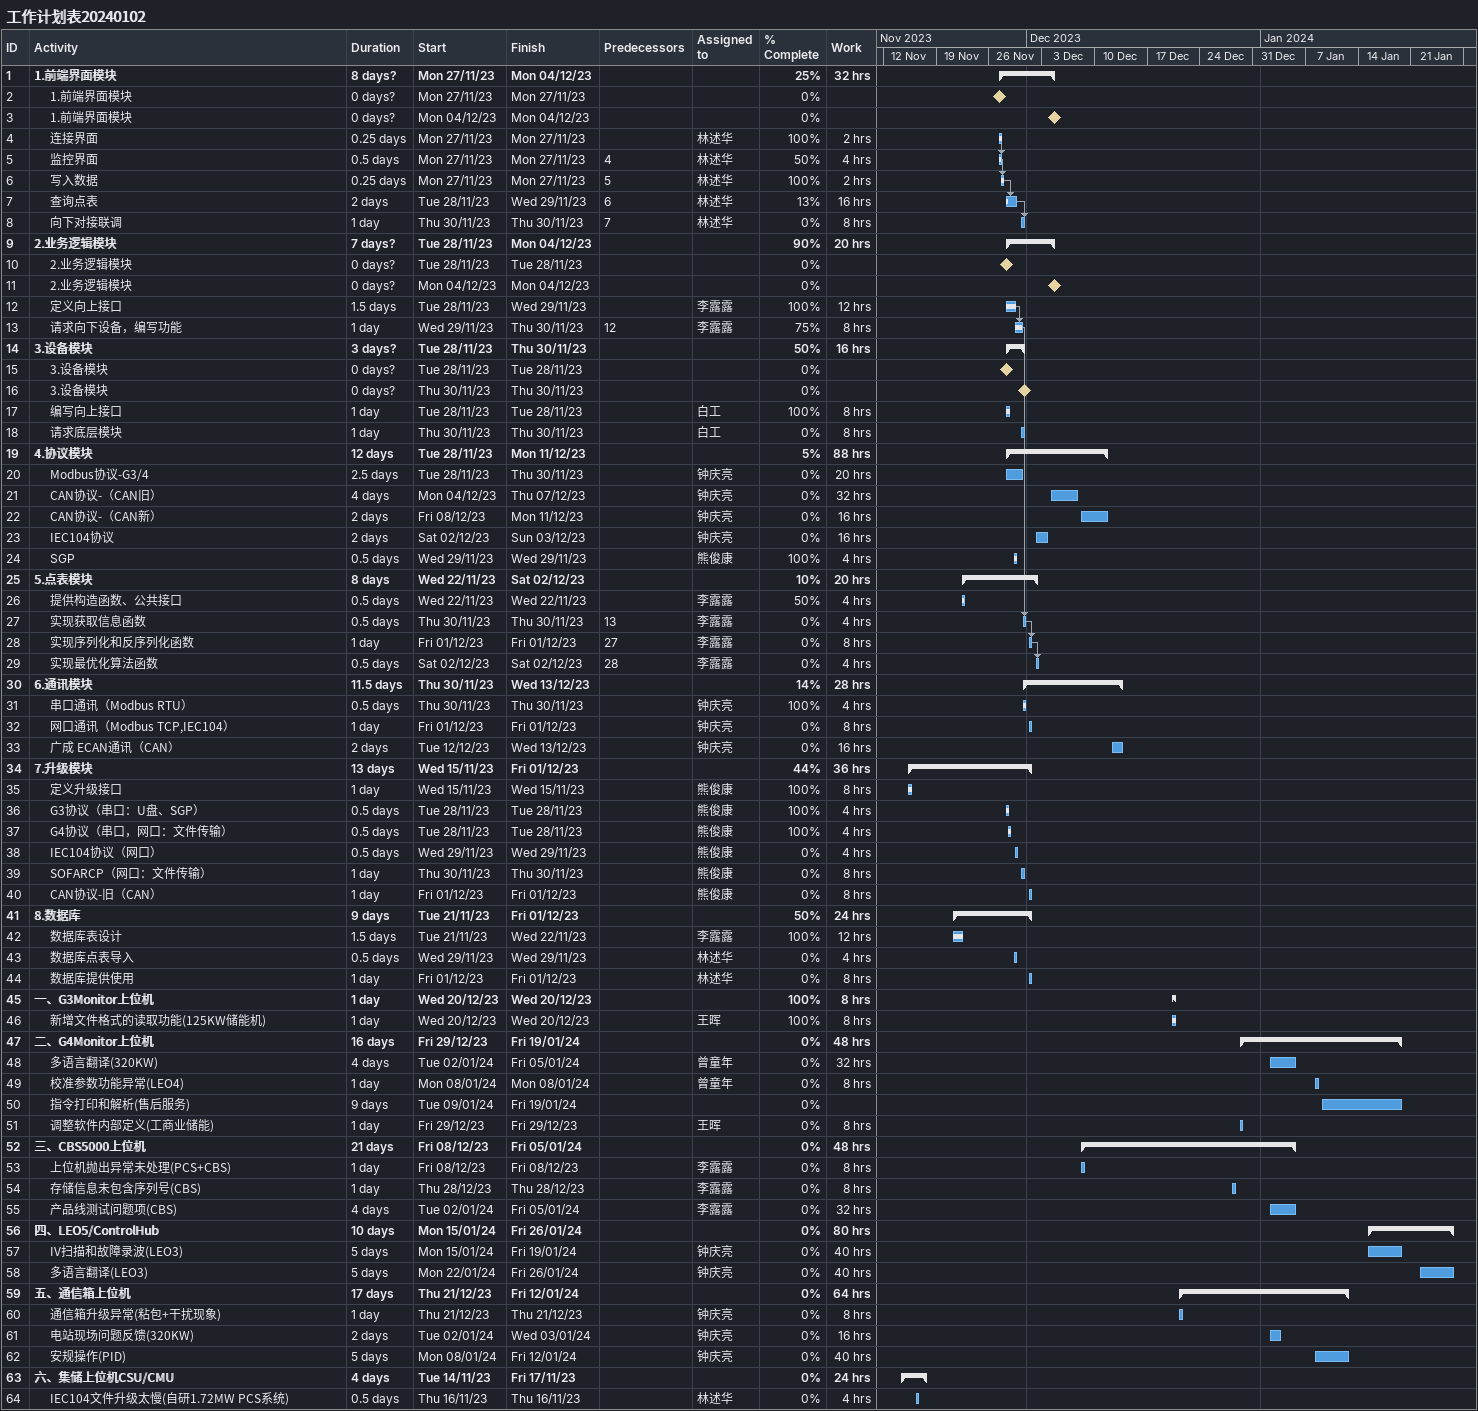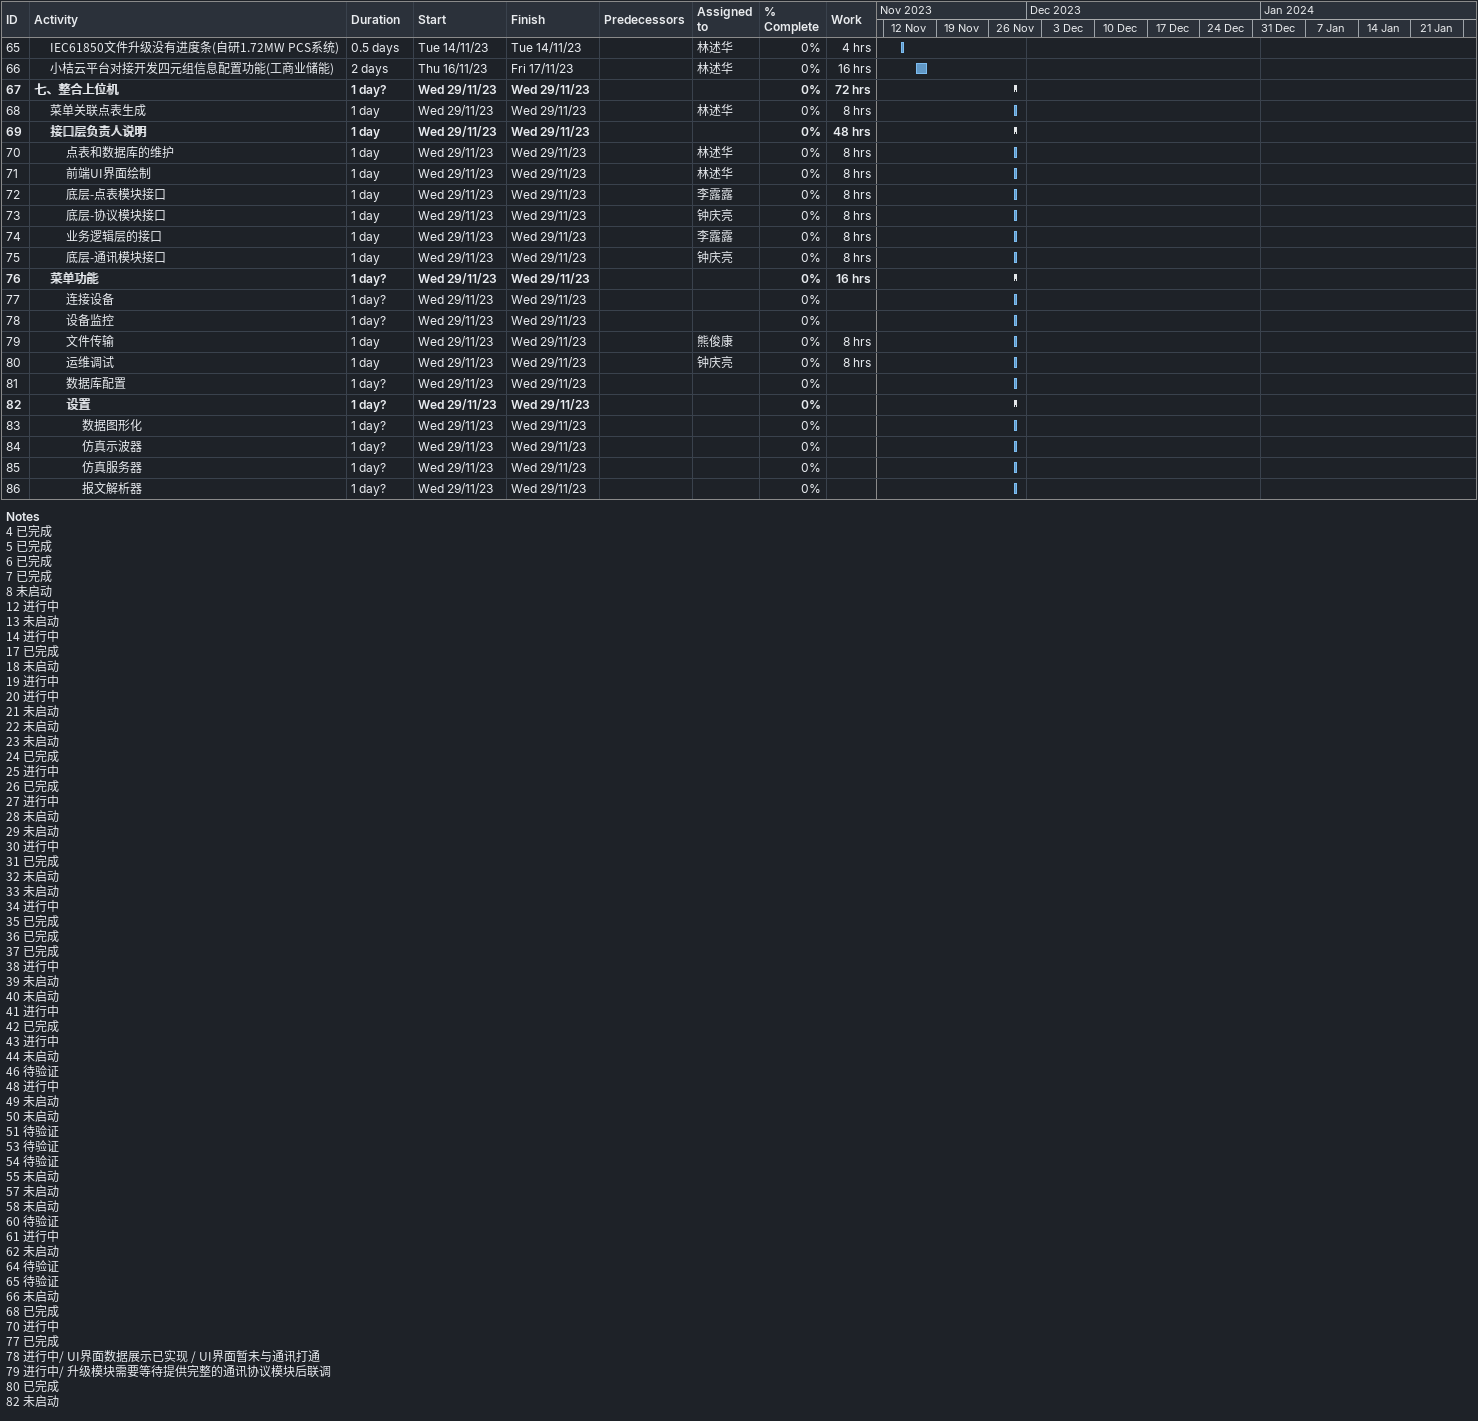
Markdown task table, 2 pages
工作计划表20240102

| ID | Level | Task | Duration | Start | Finish | Predecessors | Resources | % complete | Work (h) |
|---|---|---|---|---|---|---|---|---|---|
| 1 | 1 | **1.前端界面模块** | 8d? | 2023-11-27 | 2023-12-04 |  |  | 25 | 32 |
| 2 | 2 | 1.前端界面模块 | 0d? | 2023-11-27 | 2023-11-27 |  |  | 0 |  |
| 3 | 2 | 1.前端界面模块 | 0d? | 2023-12-04 | 2023-12-04 |  |  | 0 |  |
| 4 | 2 | 连接界面 | 0.25d | 2023-11-27 | 2023-11-27 |  | 林述华 | 100 | 2 |
| 5 | 2 | 监控界面 | 0.5d | 2023-11-27 | 2023-11-27 | 4 | 林述华 | 50 | 4 |
| 6 | 2 | 写入数据 | 0.25d | 2023-11-27 | 2023-11-27 | 5 | 林述华 | 100 | 2 |
| 7 | 2 | 查询点表 | 2d | 2023-11-28 | 2023-11-29 | 6 | 林述华 | 13 | 16 |
| 8 | 2 | 向下对接联调 | 1d | 2023-11-30 | 2023-11-30 | 7 | 林述华 | 0 | 8 |
| 9 | 1 | **2.业务逻辑模块** | 7d? | 2023-11-28 | 2023-12-04 |  |  | 90 | 20 |
| 10 | 2 | 2.业务逻辑模块 | 0d? | 2023-11-28 | 2023-11-28 |  |  | 0 |  |
| 11 | 2 | 2.业务逻辑模块 | 0d? | 2023-12-04 | 2023-12-04 |  |  | 0 |  |
| 12 | 2 | 定义向上接口 | 1.5d | 2023-11-28 | 2023-11-29 |  | 李露露 | 100 | 12 |
| 13 | 2 | 请求向下设备，编写功能 | 1d | 2023-11-29 | 2023-11-30 | 12 | 李露露 | 75 | 8 |
| 14 | 1 | **3.设备模块** | 3d? | 2023-11-28 | 2023-11-30 |  |  | 50 | 16 |
| 15 | 2 | 3.设备模块 | 0d? | 2023-11-28 | 2023-11-28 |  |  | 0 |  |
| 16 | 2 | 3.设备模块 | 0d? | 2023-11-30 | 2023-11-30 |  |  | 0 |  |
| 17 | 2 | 编写向上接口 | 1d | 2023-11-28 | 2023-11-28 |  | 白工 | 100 | 8 |
| 18 | 2 | 请求底层模块 | 1d | 2023-11-30 | 2023-11-30 |  | 白工 | 0 | 8 |
| 19 | 1 | **4.协议模块** | 12d | 2023-11-28 | 2023-12-11 |  |  | 5 | 88 |
| 20 | 2 | Modbus协议-G3/4 | 2.5d | 2023-11-28 | 2023-11-30 |  | 钟庆亮 | 0 | 20 |
| 21 | 2 | CAN协议-（CAN旧） | 4d | 2023-12-04 | 2023-12-07 |  | 钟庆亮 | 0 | 32 |
| 22 | 2 | CAN协议-（CAN新） | 2d | 2023-12-08 | 2023-12-11 |  | 钟庆亮 | 0 | 16 |
| 23 | 2 | IEC104协议 | 2d | 2023-12-02 | 2023-12-03 |  | 钟庆亮 | 0 | 16 |
| 24 | 2 | SGP | 0.5d | 2023-11-29 | 2023-11-29 |  | 熊俊康 | 100 | 4 |
| 25 | 1 | **5.点表模块** | 8d | 2023-11-22 | 2023-12-02 |  |  | 10 | 20 |
| 26 | 2 | 提供构造函数、公共接口 | 0.5d | 2023-11-22 | 2023-11-22 |  | 李露露 | 50 | 4 |
| 27 | 2 | 实现获取信息函数 | 0.5d | 2023-11-30 | 2023-11-30 | 13 | 李露露 | 0 | 4 |
| 28 | 2 | 实现序列化和反序列化函数 | 1d | 2023-12-01 | 2023-12-01 | 27 | 李露露 | 0 | 8 |
| 29 | 2 | 实现最优化算法函数 | 0.5d | 2023-12-02 | 2023-12-02 | 28 | 李露露 | 0 | 4 |
| 30 | 1 | **6.通讯模块** | 11.5d | 2023-11-30 | 2023-12-13 |  |  | 14 | 28 |
| 31 | 2 | 串口通讯（Modbus RTU） | 0.5d | 2023-11-30 | 2023-11-30 |  | 钟庆亮 | 100 | 4 |
| 32 | 2 | 网口通讯（Modbus TCP,IEC104） | 1d | 2023-12-01 | 2023-12-01 |  | 钟庆亮 | 0 | 8 |
| 33 | 2 | 广成 ECAN通讯（CAN） | 2d | 2023-12-12 | 2023-12-13 |  | 钟庆亮 | 0 | 16 |
| 34 | 1 | **7.升级模块** | 13d | 2023-11-15 | 2023-12-01 |  |  | 44 | 36 |
| 35 | 2 | 定义升级接口 | 1d | 2023-11-15 | 2023-11-15 |  | 熊俊康 | 100 | 8 |
| 36 | 2 | G3协议（串口：U盘、SGP） | 0.5d | 2023-11-28 | 2023-11-28 |  | 熊俊康 | 100 | 4 |
| 37 | 2 | G4协议（串口，网口：文件传输） | 0.5d | 2023-11-28 | 2023-11-28 |  | 熊俊康 | 100 | 4 |
| 38 | 2 | IEC104协议（网口） | 0.5d | 2023-11-29 | 2023-11-29 |  | 熊俊康 | 0 | 4 |
| 39 | 2 | SOFARCP（网口：文件传输） | 1d | 2023-11-30 | 2023-11-30 |  | 熊俊康 | 0 | 8 |
| 40 | 2 | CAN协议-旧（CAN） | 1d | 2023-12-01 | 2023-12-01 |  | 熊俊康 | 0 | 8 |
| 41 | 1 | **8.数据库** | 9d | 2023-11-21 | 2023-12-01 |  |  | 50 | 24 |
| 42 | 2 | 数据库表设计 | 1.5d | 2023-11-21 | 2023-11-22 |  | 李露露 | 100 | 12 |
| 43 | 2 | 数据库点表导入 | 0.5d | 2023-11-29 | 2023-11-29 |  | 林述华 | 0 | 4 |
| 44 | 2 | 数据库提供使用 | 1d | 2023-12-01 | 2023-12-01 |  | 林述华 | 0 | 8 |
| 45 | 1 | **一、G3Monitor上位机** | 1d | 2023-12-20 | 2023-12-20 |  |  | 100 | 8 |
| 46 | 2 | 新增文件格式的读取功能(125KW储能机) | 1d | 2023-12-20 | 2023-12-20 |  | 王晖 | 100 | 8 |
| 47 | 1 | **二、G4Monitor上位机** | 16d | 2023-12-29 | 2024-01-19 |  |  | 0 | 48 |
| 48 | 2 | 多语言翻译(320KW) | 4d | 2024-01-02 | 2024-01-05 |  | 曾童年 | 0 | 32 |
| 49 | 2 | 校准参数功能异常(LEO4) | 1d | 2024-01-08 | 2024-01-08 |  | 曾童年 | 0 | 8 |
| 50 | 2 | 指令打印和解析(售后服务) | 9d | 2024-01-09 | 2024-01-19 |  |  | 0 |  |
| 51 | 2 | 调整软件内部定义(工商业储能) | 1d | 2023-12-29 | 2023-12-29 |  | 王晖 | 0 | 8 |
| 52 | 1 | **三、CBS5000上位机** | 21d | 2023-12-08 | 2024-01-05 |  |  | 0 | 48 |
| 53 | 2 | 上位机抛出异常未处理(PCS+CBS) | 1d | 2023-12-08 | 2023-12-08 |  | 李露露 | 0 | 8 |
| 54 | 2 | 存储信息未包含序列号(CBS) | 1d | 2023-12-28 | 2023-12-28 |  | 李露露 | 0 | 8 |
| 55 | 2 | 产品线测试问题项(CBS) | 4d | 2024-01-02 | 2024-01-05 |  | 李露露 | 0 | 32 |
| 56 | 1 | **四、LEO5/ControlHub** | 10d | 2024-01-15 | 2024-01-26 |  |  | 0 | 80 |
| 57 | 2 | IV扫描和故障录波(LEO3) | 5d | 2024-01-15 | 2024-01-19 |  | 钟庆亮 | 0 | 40 |
| 58 | 2 | 多语言翻译(LEO3) | 5d | 2024-01-22 | 2024-01-26 |  | 钟庆亮 | 0 | 40 |
| 59 | 1 | **五、通信箱上位机** | 17d | 2023-12-21 | 2024-01-12 |  |  | 0 | 64 |
| 60 | 2 | 通信箱升级异常(粘包+干扰现象) | 1d | 2023-12-21 | 2023-12-21 |  | 钟庆亮 | 0 | 8 |
| 61 | 2 | 电站现场问题反馈(320KW) | 2d | 2024-01-02 | 2024-01-03 |  | 钟庆亮 | 0 | 16 |
| 62 | 2 | 安规操作(PID) | 5d | 2024-01-08 | 2024-01-12 |  | 钟庆亮 | 0 | 40 |
| 63 | 1 | **六、集储上位机CSU/CMU** | 4d | 2023-11-14 | 2023-11-17 |  |  | 0 | 24 |
| 64 | 2 | IEC104文件升级太慢(自研1.72MW PCS系统) | 0.5d | 2023-11-16 | 2023-11-16 |  | 林述华 | 0 | 4 |
| 65 | 2 | IEC61850文件升级没有进度条(自研1.72MW PCS系统) | 0.5d | 2023-11-14 | 2023-11-14 |  | 林述华 | 0 | 4 |
| 66 | 2 | 小桔云平台对接开发四元组信息配置功能(工商业储能) | 2d | 2023-11-16 | 2023-11-17 |  | 林述华 | 0 | 16 |
| 67 | 1 | **七、整合上位机** | 1d? | 2023-11-29 | 2023-11-29 |  |  | 0 | 72 |
| 68 | 2 | 菜单关联点表生成 | 1d | 2023-11-29 | 2023-11-29 |  | 林述华 | 0 | 8 |
| 69 | 2 | **接口层负责人说明** | 1d | 2023-11-29 | 2023-11-29 |  |  | 0 | 48 |
| 70 | 3 | 点表和数据库的维护 | 1d | 2023-11-29 | 2023-11-29 |  | 林述华 | 0 | 8 |
| 71 | 3 | 前端UI界面绘制 | 1d | 2023-11-29 | 2023-11-29 |  | 林述华 | 0 | 8 |
| 72 | 3 | 底层-点表模块接口 | 1d | 2023-11-29 | 2023-11-29 |  | 李露露 | 0 | 8 |
| 73 | 3 | 底层-协议模块接口 | 1d | 2023-11-29 | 2023-11-29 |  | 钟庆亮 | 0 | 8 |
| 74 | 3 | 业务逻辑层的接口 | 1d | 2023-11-29 | 2023-11-29 |  | 李露露 | 0 | 8 |
| 75 | 3 | 底层-通讯模块接口 | 1d | 2023-11-29 | 2023-11-29 |  | 钟庆亮 | 0 | 8 |
| 76 | 2 | **菜单功能** | 1d? | 2023-11-29 | 2023-11-29 |  |  | 0 | 16 |
| 77 | 3 | 连接设备 | 1d? | 2023-11-29 | 2023-11-29 |  |  | 0 |  |
| 78 | 3 | 设备监控 | 1d? | 2023-11-29 | 2023-11-29 |  |  | 0 |  |
| 79 | 3 | 文件传输 | 1d | 2023-11-29 | 2023-11-29 |  | 熊俊康 | 0 | 8 |
| 80 | 3 | 运维调试 | 1d | 2023-11-29 | 2023-11-29 |  | 钟庆亮 | 0 | 8 |
| 81 | 3 | 数据库配置 | 1d? | 2023-11-29 | 2023-11-29 |  |  | 0 |  |
| 82 | 3 | **设置** | 1d? | 2023-11-29 | 2023-11-29 |  |  | 0 |  |
| 83 | 4 | 数据图形化 | 1d? | 2023-11-29 | 2023-11-29 |  |  | 0 |  |
| 84 | 4 | 仿真示波器 | 1d? | 2023-11-29 | 2023-11-29 |  |  | 0 |  |
| 85 | 4 | 仿真服务器 | 1d? | 2023-11-29 | 2023-11-29 |  |  | 0 |  |
| 86 | 4 | 报文解析器 | 1d? | 2023-11-29 | 2023-11-29 |  |  | 0 |  |

Notes
- 4: 已完成
- 5: 已完成
- 6: 已完成
- 7: 已完成
- 8: 未启动
- 12: 进行中
- 13: 未启动
- 14: 进行中
- 17: 已完成
- 18: 未启动
- 19: 进行中
- 20: 进行中
- 21: 未启动
- 22: 未启动
- 23: 未启动
- 24: 已完成
- 25: 进行中
- 26: 已完成
- 27: 进行中
- 28: 未启动
- 29: 未启动
- 30: 进行中
- 31: 已完成
- 32: 未启动
- 33: 未启动
- 34: 进行中
- 35: 已完成
- 36: 已完成
- 37: 已完成
- 38: 进行中
- 39: 未启动
- 40: 未启动
- 41: 进行中
- 42: 已完成
- 43: 进行中
- 44: 未启动
- 46: 待验证
- 48: 进行中
- 49: 未启动
- 50: 未启动
- 51: 待验证
- 53: 待验证
- 54: 待验证
- 55: 未启动
- 57: 未启动
- 58: 未启动
- 60: 待验证
- 61: 进行中
- 62: 未启动
- 64: 待验证
- 65: 待验证
- 66: 未启动
- 68: 已完成
- 70: 进行中
- 77: 已完成
- 78: 进行中 / UI界面数据展示已实现 / UI界面暂未与通讯打通
- 79: 进行中 / 升级模块需要等待提供完整的通讯协议模块后联调
- 80: 已完成
- 82: 未启动
